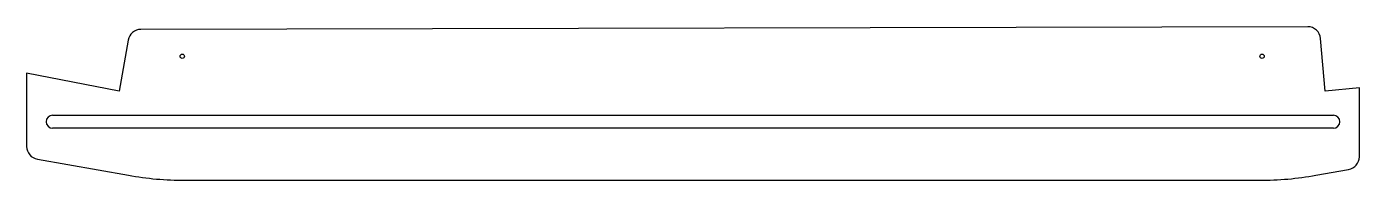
# Model space of a CAD drawing. Header units: metres. Extents: x 0 to 2055, y 0 to 236.
import ezdxf

# ---------------------------------------------------------------- set-up
doc = ezdxf.new("R2010")
doc.units = ezdxf.units.M
for name, color, linetype in [('CONTOUR', 7, 'CONTINUOUS'), ('HOLES', 1, 'CONTINUOUS'), ('POCKET', 3, 'CONTINUOUS')]:
    doc.layers.add(name, color=color, linetype=linetype)

msp = doc.modelspace()

# ---------------------------------------------------------------- linework, layer by layer
at = {"layer": 'CONTOUR'}
for p, q in [((1975.3553, 235.9329), (176.0844, 231.844)), ((156.4385, 215.344), (142.5138, 137)), ((2002.2464, 137), (1995.3276, 217.6426)), ((142.5138, 137), (0, 164.4031)), ((0, 164.4031), (0, 52.0474)), ((2055, 142.2861), (2002.2464, 137)), ((2055, 36.178), (2055, 142.2861)), ((16.527, 32.3512), (156.9202, 7.5961)), ((243.7443, 0), (1901.2557, 0)), ((1988.0798, 7.5961), (2038.473, 16.4818))]:
    msp.add_line(p, q, dxfattribs=at)
for centre, radius, start, end in [((176.1299, 211.8441), 20, 90.1302, 169.9216), ((1975.4008, 215.9329), 20, 4.9037, 90.1302), ((20, 52.0474), 20, 180, 260), ((2035, 36.178), 20, 280, 0), ((243.7443, 500), 500, 260, 270), ((1901.2557, 500), 500, 270, 280)]:
    msp.add_arc(centre, radius, start, end, dxfattribs=at)
at = {"layer": 'HOLES'}
for centre in [(240, 190.5), (1905, 190.5)]:
    msp.add_circle(centre, 3.3, dxfattribs=at)
at = {"layer": 'POCKET'}
for p, q in [((40, 100), (2015, 100)), ((2015, 80), (40, 80))]:
    msp.add_line(p, q, dxfattribs=at)
for centre, start, end in [((40, 90), 90, 270), ((2015, 90), 270, 90)]:
    msp.add_arc(centre, 10, start, end, dxfattribs=at)

doc.saveas('drawing.dxf')
